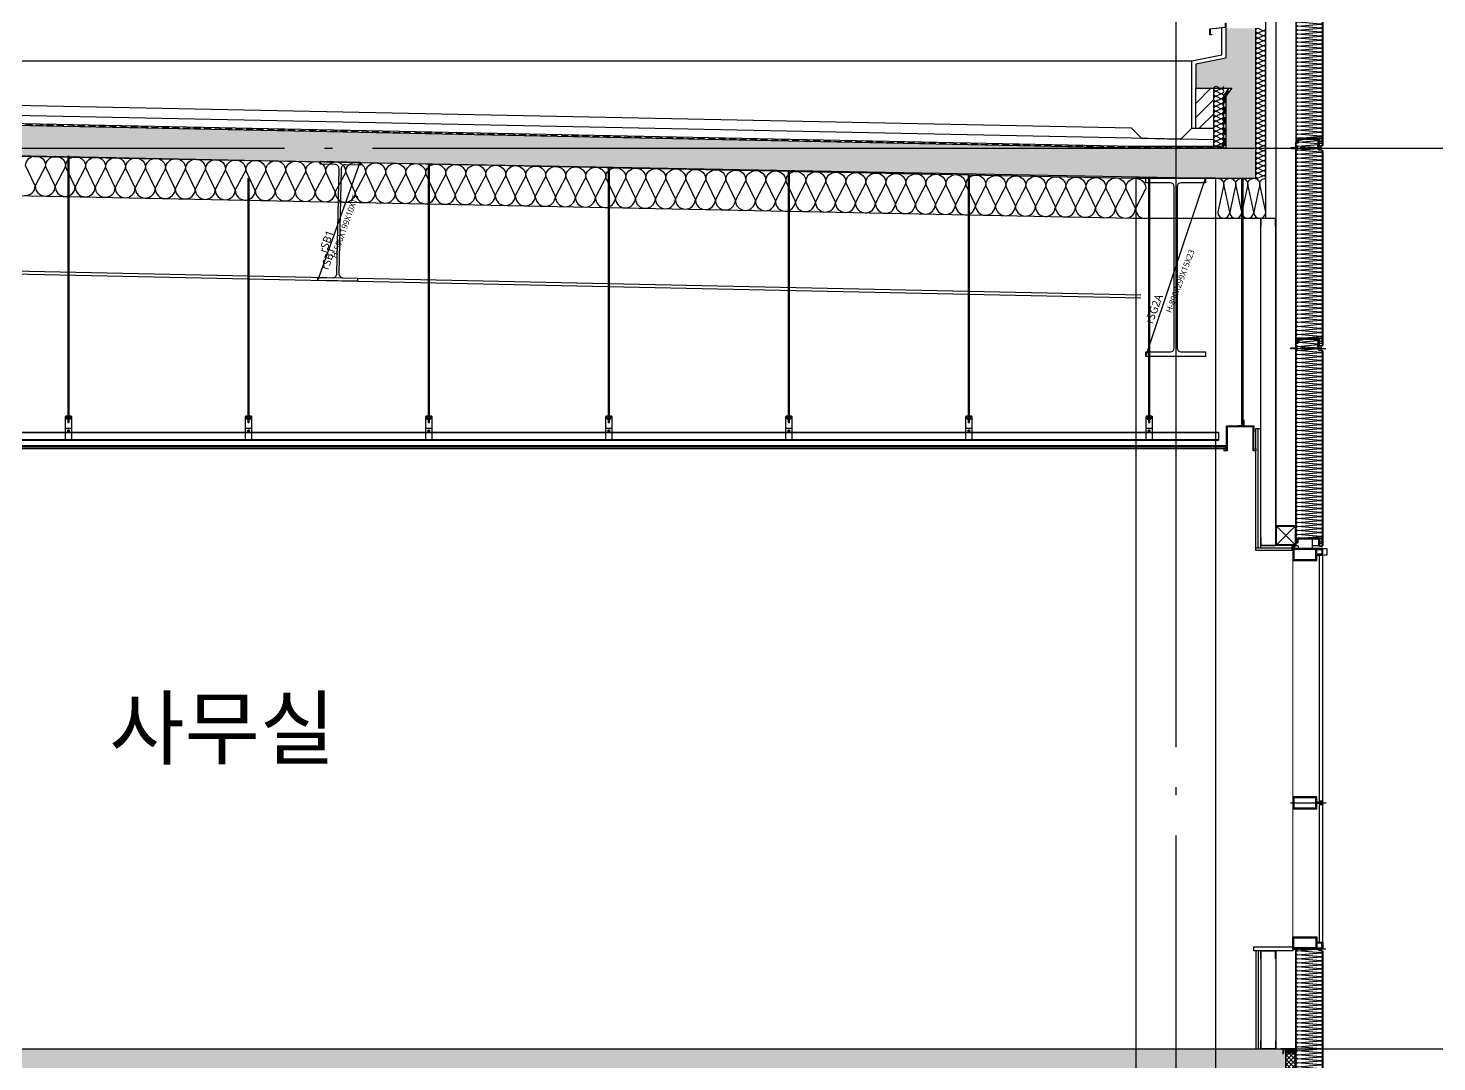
# Model space of a CAD drawing. Header units: millimetres. Extents: x 0 to 672800, y 0 to 118800.
# Drawn here: x 274715 to 281755, y 31879 to 37044 of the extents above; entities that cross this region are included whole.
import ezdxf
from ezdxf.enums import TextEntityAlignment as Align
from ezdxf.xclip import XClip

# ---------------------------------------------------------------- set-up
doc = ezdxf.new("R2010")
doc.units = ezdxf.units.MM
doc.header["$LTSCALE"] = 200
doc.header["$XCLIPFRAME"] = 0
for name, pattern in [('CEN-GAUN', [32.2, 30, -1, 0.2, -1]), ('CENTER', [50.8, 31.75, -6.35, 6.35, -6.35]), ('HID', [2.3, 1.5, -0.8]), ('HIDDEN', [0.375, 0.25, -0.125])]:
    doc.linetypes.add(name, pattern=pattern)
doc.layers.get('DEFPOINTS').update_dxf_attribs({"color": 137})
for name, color, linetype in [('0-S-col', 4, 'Continuous'), ('01FIN', 9, 'Continuous'), ('01HAT', 8, 'Continuous'), ('01단열재', 252, 'Continuous'), ('01하지철물', 253, 'Continuous'), ('09GIRDER', 2, 'Continuous'), ('161', 161, 'Continuous'), ('3', 3, 'Continuous'), ('35', 8, 'Continuous'), ('3stl ele', 251, 'Continuous'), ('6방수', 6, 'HIDDEN'), ('7', 7, 'Continuous'), ('7내부마감', 7, 'Continuous'), ('8ELE', 8, 'Continuous'), ('8HAT', 8, 'Continuous'), ('8HID', 8, 'HID'), ('A-CON', 2, 'Continuous'), ('A-PNL-EXT', 7, 'Continuous'), ('A-STL4', 4, 'Continuous'), ('AA-DWXM-CURT', 4, 'Continuous'), ('BOLT', 8, 'Continuous'), ('CEN', 1, 'CEN-GAUN'), ('CON', 2, 'Continuous'), ('deta', 8, 'Continuous'), ('ELE', 7, 'Continuous'), ('FLA', 2, 'Continuous'), ('HAT', 8, 'Continuous'), ('HAT-253', 253, 'Continuous'), ('HAT-254', 254, 'Continuous'), ('HAT-INS', 252, 'Continuous'), ('HAT-INS1', 252, 'Continuous'), ('Insul', 252, 'Continuous'), ('PANEL', 6, 'Continuous'), ('S-253', 252, 'Continuous'), ('STEEL-E', 6, 'Continuous'), ('STL', 4, 'Continuous'), ('SYP_INSUL', 252, 'Continuous'), ('TEC35', 35, 'Continuous'), ('WALL', 2, 'Continuous'), ('WIN1', 7, 'Continuous'), ('X-ER', 15, 'ER-X'), ('경량철골', 8, 'Continuous')]:
    doc.layers.add(name, color=color, linetype=linetype)
doc.layers.add('190', color=190, linetype='Continuous', plot=False)
doc.layers.add('TXT-1', color=137, linetype='Continuous', plot=False)
doc.layers.add('CENTER', color=1, linetype='CENTER', lineweight=5)
doc.layers.add('insulation', color=8, linetype='Continuous', lineweight=5)
doc.styles.get("Standard").update_dxf_attribs({"font": 'arial.ttf'})
doc.styles.add('스타일1', font='malgun.ttf')
doc.linetypes.add('ER-X', pattern='A,10,-0.8,["X",Standard,S=0.6,R=0,X=-0.15,Y=-0.3],-0.8', length=11.6)

# ---------------------------------------------------------------- blocks, each defined once
blk = doc.blocks.new('*U283')
at = {"layer": 'HAT-INS'}
for points in [[(597.2, 0, -0.414214), (582.2, 15), (597.2, 85, 1), (567.2, 85), (582.2, 15, -0.414214), (567.2, 0, 0.414214)], [(627.2, 0, -0.414214), (612.2, 15), (627.2, 85, 1), (597.2, 85), (612.2, 15, -0.414214), (597.2, 0, 0.414214)], [(657.2, 0, -0.414214), (642.2, 15), (657.2, 85, 1), (627.2, 85), (642.2, 15, -0.414214), (627.2, 0, 0.414214)], [(687.2, 0, -0.414214), (672.2, 15), (687.2, 85, 1), (657.2, 85), (672.2, 15, -0.414214), (657.2, 0, 0.414214)]]:
    blk.add_lwpolyline(points, format="xyb", dxfattribs=at)
blk = doc.blocks.new('SCW-1')
at = {"layer": 'BOLT', "color": 8, "linetype": 'HIDDEN', "ltscale": 0.5}
for p, q in [((150, 3), (150, 9)), ((154.1, 12), (151.1, 9)), ((151.1, 9), (151.1, 3)), ((151.1, 3), (154.1, 0)), ((153.1, 5.4), (153.1, 6.6)), ((153.1, 6.6), (154.5, 6.6)), ((154.5, 5.4), (153.1, 5.4)), ((154.5, 12), (154.1, 12)), ((154.1, 0), (154.5, 0)), ((154.5, 6.6), (154.5, 12)), ((154.5, 0), (154.5, 5.4))]:
    blk.add_line(p, q, dxfattribs=at)
for points in [[(0, 6), (9, 7), (11, 9), (12, 7), (10, 3)], [(10, 3), (5, 3), (0, 6), (5, 9), (11, 9)], [(150, 3), (10, 3)], [(11, 9), (150, 9)]]:
    blk.add_lwpolyline(points, dxfattribs=at)
for centre, start, end in [((150.6, 9.2), 199.47122, 340.52878), ((150.6, 2.8), 19.47122, 160.52878)]:
    blk.add_arc(centre, 0.6, start, end, dxfattribs=at)
blk = doc.blocks.new('PANEL-135')
at = {"layer": '161'}
for p, q in [((150, 0), (0, 0)), ((150, -1000), (0, -1000))]:
    blk.add_line(p, q, dxfattribs=at)
at = {"layer": 'BOLT', "color": 8, "linetype": 'HIDDEN', "ltscale": 0.5}
for p, q in [((37.8, 20.4), (41.2, 17)), ((37.8, 19.3), (40.8, 16.3)), ((37.8, 8.7), (40.8, 11.7)), ((37.8, 7.6), (41.2, 11)), ((37.8, 6.4), (41.2, 3)), ((37.8, 5.3), (40.8, 2.3)), ((41.2, 17), (41.2, 11)), ((41.2, 3), (41.2, -3)), ((37.8, -5.3), (40.8, -2.3)), ((37.8, -6.1), (37.8, -6.1)), ((38.6, -5.6), (41.2, -3))]:
    blk.add_line(p, q, dxfattribs=at)
at = {"layer": 'HAT-INS1'}
for points in [[(37.8, 21.4), (137, 30)], [(137, 30.5), (39.6, 38.9)]]:
    blk.add_lwpolyline(points, dxfattribs=at)
for points in [[(147.4, 26.4, -0.625476), (139.5, 10.2), (37.8, 19.1)], [(37.8, 1.4), (139.5, 10.2, -1), (139.5, -9.8), (37.8, -0.9)], [(25.8, -19.8), (139.5, -9.8, -1), (139.5, -29.8), (25.8, -19.8), (25.8, -19.8, 1), (25.8, -39.8, 1)], [(25.8, -39.8), (139.5, -29.8, -1), (139.5, -49.8), (25.8, -39.8), (25.8, -39.8, 1), (25.8, -59.8, 1)], [(25.8, -59.8), (139.5, -49.8, -1), (139.5, -69.8), (25.8, -59.8), (25.8, -59.8, 1), (25.8, -79.8, 1)], [(25.8, -79.8), (139.5, -69.8, -1), (139.5, -89.8), (25.8, -79.8), (25.8, -79.8, 1), (25.8, -99.8, 1)], [(16.1, -12.4, 0.338737), (25.8, -19.8)], [(25.8, -99.8), (139.5, -89.8, -1), (139.5, -109.8), (25.8, -99.8), (25.8, -99.8, 1), (25.8, -119.8, 1)], [(25.8, -119.8), (139.5, -109.8, -1), (139.5, -129.8), (25.8, -119.8), (25.8, -119.8, 1), (25.8, -139.8, 1)], [(25.8, -139.8), (139.5, -129.8, -1), (139.5, -149.8), (25.8, -139.8), (25.8, -139.8, 1), (25.8, -159.8, 1)], [(25.8, -159.8), (139.5, -149.8, -1), (139.5, -169.8), (25.8, -159.8), (25.8, -159.8, 1), (25.8, -179.8, 1)], [(25.8, -179.8), (139.5, -169.8, -1), (139.5, -189.8), (25.8, -179.8), (25.8, -179.8, 1), (25.8, -199.8, 1)], [(25.8, -199.8), (139.5, -189.8, -1), (139.5, -209.8), (25.8, -199.8), (25.8, -199.8, 1), (25.8, -219.8, 1)], [(25.8, -219.8), (139.5, -209.8, -1), (139.5, -229.8), (25.8, -219.8), (25.8, -219.8, 1), (25.8, -239.8, 1)], [(25.8, -239.8), (139.5, -229.8, -1), (139.5, -249.8), (25.8, -239.8), (25.8, -239.8, 1), (25.8, -259.8, 1)], [(25.8, -259.8), (139.5, -249.8, -1), (139.5, -269.8), (25.8, -259.8), (25.8, -259.8, 1), (25.8, -279.8, 1)], [(25.8, -279.8), (139.5, -269.8, -1), (139.5, -289.8), (25.8, -279.8), (25.8, -279.8, 1), (25.8, -299.8, 1)], [(25.8, -299.8), (139.5, -289.8, -1), (139.5, -309.8), (25.8, -299.8), (25.8, -299.8, 1), (25.8, -319.8, 1)], [(25.8, -319.8), (139.5, -309.8, -1), (139.5, -329.8), (25.8, -319.8), (25.8, -319.8, 1), (25.8, -339.8, 1)], [(25.8, -339.8), (139.5, -329.8, -1), (139.5, -349.8), (25.8, -339.8), (25.8, -339.8, 1), (25.8, -359.8, 1)], [(25.8, -359.8), (139.5, -349.8, -1), (139.5, -369.8), (25.8, -359.8), (25.8, -359.8, 1), (25.8, -379.8, 1)], [(25.8, -379.8), (139.5, -369.8, -1), (139.5, -389.8), (25.8, -379.8), (25.8, -379.8, 1), (25.8, -399.8, 1)], [(25.8, -399.8), (139.5, -389.8, -1), (139.5, -409.8), (25.8, -399.8), (25.8, -399.8, 1), (25.8, -419.8, 1)], [(25.8, -419.8), (139.5, -409.8, -1), (139.5, -429.8), (25.8, -419.8), (25.8, -419.8, 1), (25.8, -439.8, 1)], [(25.8, -439.8), (139.5, -429.8, -1), (139.5, -449.8), (25.8, -439.8), (25.8, -439.8, 1), (25.8, -459.8, 1)], [(25.8, -459.8), (139.5, -449.8, -1), (139.5, -469.8), (25.8, -459.8), (25.8, -459.8, 1), (25.8, -479.8, 1)], [(25.8, -479.8), (139.5, -469.8, -1), (139.5, -489.8), (25.8, -479.8), (25.8, -479.8, 1), (25.8, -499.8, 1)], [(25.8, -499.8), (139.5, -489.8, -1), (139.5, -509.8), (25.8, -499.8), (25.8, -499.8, 1), (25.8, -519.8, 1)], [(25.8, -519.8), (139.5, -509.8, -1), (139.5, -529.8), (25.8, -519.8), (25.8, -519.8, 1), (25.8, -539.8, 1)], [(25.8, -539.8), (139.5, -529.8, -1), (139.5, -549.8), (25.8, -539.8), (25.8, -539.8, 1), (25.8, -559.8, 1)], [(25.8, -559.8), (139.5, -549.8, -1), (139.5, -569.8), (25.8, -559.8), (25.8, -559.8, 1), (25.8, -579.8, 1)], [(25.8, -579.8), (139.5, -569.8, -1), (139.5, -589.8), (25.8, -579.8), (25.8, -579.8, 1), (25.8, -599.8, 1)], [(25.8, -599.8), (139.5, -589.8, -1), (139.5, -609.8), (25.8, -599.8), (25.8, -599.8, 1), (25.8, -619.8, 1)], [(25.8, -619.8), (139.5, -609.8, -1), (139.5, -629.8), (25.8, -619.8), (25.8, -619.8, 1), (25.8, -639.8, 1)], [(25.8, -639.8), (139.5, -629.8, -1), (139.5, -649.8), (25.8, -639.8), (25.8, -639.8, 1), (25.8, -659.8, 1)], [(25.8, -659.8), (139.5, -649.8, -1), (139.5, -669.8), (25.8, -659.8), (25.8, -659.8, 1), (25.8, -679.8, 1)], [(25.8, -679.8), (139.5, -669.8, -1), (139.5, -689.8), (25.8, -679.8), (25.8, -679.8, 1), (25.8, -699.8, 1)], [(25.8, -699.8), (139.5, -689.8, -1), (139.5, -709.8), (25.8, -699.8), (25.8, -699.8, 1), (25.8, -719.8, 1)], [(25.8, -719.8), (139.5, -709.8, -1), (139.5, -729.8), (25.8, -719.8), (25.8, -719.8, 1), (25.8, -739.8, 1)], [(25.8, -739.8), (139.5, -729.8, -1), (139.5, -749.8), (25.8, -739.8), (25.8, -739.8, 1), (25.8, -759.8, 1)], [(25.8, -759.8), (139.5, -749.8, -1), (139.5, -769.8), (25.8, -759.8), (25.8, -759.8, 1), (25.8, -779.8, 1)], [(25.8, -779.8), (139.5, -769.8, -1), (139.5, -789.8), (25.8, -779.8), (25.8, -779.8, 1), (25.8, -799.8, 1)], [(25.8, -799.8), (139.5, -789.8, -1), (139.5, -809.8), (25.8, -799.8), (25.8, -799.8, 1), (25.8, -819.8, 1)], [(25.8, -819.8), (139.5, -809.8, -1), (139.5, -829.8), (25.8, -819.8), (25.8, -819.8, 1), (25.8, -839.8, 1)], [(25.8, -839.8), (139.5, -829.8, -1), (139.5, -849.8), (25.8, -839.8), (25.8, -839.8, 1), (25.8, -859.8, 1)], [(25.8, -859.8), (139.5, -849.8, -1), (139.5, -869.8), (25.8, -859.8), (25.8, -859.8, 1), (25.8, -879.8, 1)], [(25.8, -879.8), (139.5, -869.8, -1), (139.5, -889.8), (25.8, -879.8), (25.8, -879.8, 1), (25.8, -899.8, 1)], [(25.8, -899.8), (139.5, -889.8, -1), (139.5, -909.8), (25.8, -899.8), (25.8, -899.8, 1), (25.8, -919.8, 1)], [(25.8, -919.8), (139.5, -909.8, -1), (139.5, -929.8), (25.8, -919.8), (25.8, -919.8, 1), (25.8, -939.8, 1)], [(129.1, -948.8), (25.8, -939.8), (25.8, -939.8, 0.541794), (16.7, -953.8, 0.541794)], [(25.8, -939.8), (139.5, -929.8, -1), (139.5, -949.8), (138.9, -949.7)]]:
    blk.add_lwpolyline(points, format="xyb", dxfattribs=at)
at = {"layer": 'Insul', "color": 251}
for p, q in [((18.3, -964.5), (18.3, -973.7)), ((32.3, -964.5), (18.3, -964.5)), ((32.3, -973.7), (18.3, -973.7)), ((18.3, -974.7), (18.3, -983)), ((32.3, -974.7), (18.3, -974.7)), ((32.3, -964.5), (32.3, -973.7)), ((32.3, -974.7), (32.3, -983)), ((29, -986.4), (21.7, -986.4))]:
    blk.add_line(p, q, dxfattribs=at)
for points in [[(135.1, 38.5), (136, 38.5, 0.414214), (136.3, 38.8), (136.3, 39), (136.3, 39.5, 0.414214), (133.3, 42.5), (128.3, 43.2), (120.8, 43.2, -0.414214), (120.3, 43.7), (120.3, 44, -0.414214), (120.8, 44.5), (133.9, 44.5), (135.5, 44.1, 0.487928), (135.9, 44.4), (135.9, 44.5, 0.414214), (133.9, 46.5), (82.3, 46.5), (40.6, 46.5, 0.414214), (38.6, 44.5), (38.6, 44.4, 0.487928), (39, 44.1), (40.6, 44.5), (53.7, 44.5, -0.414214), (54.2, 44), (54.2, 43.7, -0.414214), (53.7, 43.2), (46.1, 43.2), (41.1, 42.5, 0.414214), (38.1, 39.5), (38.1, 39), (38.1, 38.8, 0.414214), (38.4, 38.5), (39.3, 38.5, 0.414214), (39.6, 38.8), (39.6, 39, -0.414214), (41.1, 40.5), (46.1, 41.2), (54.7, 41.2, 0.414214), (56.2, 42.7), (56.2, 44, -0.414214), (56.7, 44.5), (82.3, 44.5), (117.8, 44.5, -0.414214), (118.3, 44), (118.3, 42.7, 0.414214), (119.8, 41.2), (128.3, 41.2), (133.3, 40.5, -0.414214), (134.8, 39), (134.8, 38.8, 0.414214)], [(135.1, 38.5), (136, 38.5, 0.414214), (136.3, 38.8), (136.3, 39), (136.3, 39.5, 0.414214), (133.3, 42.5), (128.3, 43.2), (120.8, 43.2, -0.414214), (120.3, 43.7), (120.3, 44, -0.414214), (120.8, 44.5), (133.9, 44.5), (135.5, 44.1, 0.487928), (135.9, 44.4), (135.9, 44.5, 0.414214), (133.9, 46.5), (82.3, 46.5), (40.6, 46.5, 0.414214), (38.6, 44.5), (38.6, 44.4, 0.487928), (39, 44.1), (40.6, 44.5), (53.7, 44.5, -0.414214), (54.2, 44), (54.2, 43.7, -0.414214), (53.7, 43.2), (46.1, 43.2), (41.1, 42.5, 0.414214), (38.1, 39.5), (38.1, 39), (38.1, 38.8, 0.414214), (38.4, 38.5), (39.3, 38.5, 0.414214), (39.6, 38.8), (39.6, 39, -0.414214), (41.1, 40.5), (46.1, 41.2), (54.7, 41.2, 0.414214), (56.2, 42.7), (56.2, 44, -0.414214), (56.7, 44.5), (82.3, 44.5), (117.8, 44.5, -0.414214), (118.3, 44), (118.3, 42.7, 0.414214), (119.8, 41.2), (128.3, 41.2), (133.3, 40.5, -0.414214), (134.8, 39), (134.8, 38.8, 0.414214)], [(148.7, -968.9, -0.414214), (146.2, -971.4), (142.9, -971.4, -0.414214), (140.4, -968.9), (140.4, -953.8, 0.414214), (139.4, -952.8), (136.9, -952.8), (136.9, -951.8), (39, -951.8), (39, -952.8), (35.1, -952.8, 0.414214), (34.1, -953.8), (34.1, -983, -0.414191), (29.1, -988), (21.7, -988, -0.414236), (16.7, -983), (16.7, -949.8), (37, -949.8), (37, -948.8), (138.9, -948.8), (138.9, -949.8), (148.7, -949.8)], [(148.7, -968.9, -0.414214), (146.2, -971.4), (142.9, -971.4, -0.414214), (140.4, -968.9), (140.4, -953.8, 0.414214), (139.4, -952.8), (136.9, -952.8), (136.9, -951.8), (39, -951.8), (39, -952.8), (35.1, -952.8, 0.414214), (34.1, -953.8), (34.1, -983, -0.414191), (29.1, -988), (21.7, -988, -0.414236), (16.7, -983), (16.7, -949.8), (37, -949.8), (37, -948.8), (138.9, -948.8), (138.9, -949.8), (148.7, -949.8)], [(142, -951.4), (147, -951.4), (147, -968.9, -0.414214), (146.2, -969.7), (142.9, -969.7, -0.414214), (142, -968.9)]]:
    blk.add_lwpolyline(points, format="xyb", close=True, dxfattribs=at)
blk.add_lwpolyline([(32.3, -952.5), (32.3, -963.5), (18.3, -963.5), (18.3, -952.5)], close=True, dxfattribs=at)
for centre, start, end in [((21.7, -983), 180, 270.00431), ((29, -983), 270.00431, 0)]:
    blk.add_arc(centre, 3.35, start, end, dxfattribs=at)
at = {"layer": 'PANEL', "ltscale": 3}
for points in [[(44, 43.3), (44, 44.1), (39, 44.1, 0.414214), (37, 42.1), (37, -3.7, -0.39552), (32.8, -8.2), (19.7, -9.1, 0.39896), (15, -14.1), (15, -444.5), (15, -983.8, 0.414242), (20, -988.8), (31.5, -988.8, 0.414191), (35, -985.3), (35, -953.3), (42, -953.3), (42, -952.5), (34.2, -952.5), (34.2, -985.3, -0.414191), (31.5, -988), (20, -988, -0.414242), (15.8, -983.8), (15.8, -444.5), (15.8, -14.1, -0.399273), (19.8, -9.9), (32.8, -9, 0.39552), (37.8, -3.7), (37.8, 42.1, -0.414214), (39, 43.3), (44, 43.3)], [(130.5, 44.1), (130.5, 44.1), (130.5, 43.6), (135.5, 43.6, -0.414214), (137, 42.1), (137, 28.4, 0.414214), (139, 26.4), (148, 26.4, -0.414214), (149.5, 24.9), (149.5, -391.9), (149.5, -969.9, -0.414214), (148, -971.4), (141, -971.4, -0.414214), (139.5, -969.9), (139.5, -952.8), (137, -952.8), (137, -953.3), (139, -953.3), (139, -969.9, 0.414214), (141, -971.9), (148, -971.9, 0.414214), (150, -969.9), (150, -391.9), (150, 24.9, 0.414214), (148, 26.9), (139, 26.9, -0.414214), (137.5, 28.4), (137.5, 42.1, 0.414214), (135.5, 44.1), (130.5, 44.1)]]:
    blk.add_lwpolyline(points, format="xyb", dxfattribs=at)
at = {"layer": 'SYP_INSUL'}
for points in [[(37.8, 41.4), (38.9, 41.5)], [(38.1, 39), (37.8, 39.1)], [(56.2, 43.2), (70.1, 44.5)]]:
    blk.add_lwpolyline(points, dxfattribs=at)
at = {"layer": 'WALL', "color": 3}
blk.add_line((44, 43.3), (44, 43.3), dxfattribs=at)
at = {"xscale": -1}
blk.add_blockref('SCW-1', (176.2, -6), dxfattribs=at)
blk = doc.blocks.new('SG-rSG2A')
at = {"layer": '09GIRDER', "flags": 128}
blk.add_lwpolyline([(-149.5, -890), (-149.5, -867), (-25.5, -867, 0.414214), (-7.5, -849), (-7.5, -41, 0.414214), (-25.5, -23), (-149.5, -23), (-149.5, 0), (149.5, 0), (149.5, -23), (25.5, -23, 0.414214), (7.5, -41), (7.5, -849, 0.414214), (25.5, -867), (149.5, -867), (149.5, -890)], format="xyb", close=True, dxfattribs=at)
at = {"layer": 'DEFPOINTS'}
blk.add_line((-149.5, -890), (149.5, 0), dxfattribs=at)
at = {"layer": 'DEFPOINTS', "style": '스타일1'}
for s, height, p in [('H-890X299X15X23', 30, (22.7, -513.3)), ('rSG2A', 40, (-108, -652.1, 0))]:
    blk.add_text(s, height=height, rotation=69.25392, dxfattribs=at).set_placement(p, align=Align.MIDDLE_CENTER)
blk = doc.blocks.new('WB-150-E')
at = {"layer": 'WIN1'}
blk.add_lwpolyline([(200, 60), (50, 60), (50, 0), (170, 0), (170, 27.5), (200, 27.5), (200, 60)], dxfattribs=at)
at = {"layer": 'WIN1', "color": 251}
blk.add_lwpolyline([(55, 55), (55, 5), (165, 5), (165, 55)], close=True, dxfattribs=at)
blk.add_lwpolyline([(195, 32.5), (170, 32.5), (170, 55), (195, 55), (195, 32.5)], dxfattribs=at)
blk = doc.blocks.new('WB-150-C')
at = {"layer": 'WIN1', "color": 251}
blk.add_line((38.9, 30), (217.2, 30), dxfattribs=at)
at = {"layer": 'WIN1'}
blk.add_lwpolyline([(195, 32.5), (170, 32.5), (170, 60), (50, 60), (50, 0), (170, 0), (170, 27.5), (195, 27.5)], close=True, dxfattribs=at)
at = {"layer": 'WIN1', "color": 251}
blk.add_lwpolyline([(55, 55), (55, 5), (165, 5), (165, 55)], close=True, dxfattribs=at)
blk.add_arc((224, 30), 26, 157.38014, 202.61986, dxfattribs=at)
blk = doc.blocks.new('WWW-150-2')
at = {"layer": 'AA-DWXM-CURT'}
for points in [[(132, 740), (150, 740), (150, 1967.5), (132, 1967.5)], [(132, 32.5), (150, 32.5), (150, 720), (132, 720)]]:
    blk.add_lwpolyline(points, close=True, dxfattribs=at)
at = {"layer": 'insulation'}
blk.add_line((0, 1940), (0, 60), dxfattribs=at)
for name, p in [('WB-150-E', (-50, 1940)), ('WB-150-C', (-50, 700))]:
    blk.add_blockref(name, p, dxfattribs=at)
at = {"layer": 'insulation', "xscale": -1, "rotation": 180}
blk.add_blockref('WB-150-E', (-50, 60), dxfattribs=at)
blk = doc.blocks.new('ci')
at = {"layer": '190'}
for p, q in [((11.9, 10), (-0.1, 10)), ((11.9, 0), (-0.1, 0))]:
    blk.add_line(p, q, dxfattribs=at)
at = {"layer": '35'}
blk.add_lwpolyline([(9, 0), (15, 0, 0.414214), (18, 3), (18, 7, 0.414214), (15, 10), (9, 10, 0.414214), (6, 7), (6, 3, 0.414214)], format="xyb", close=True, dxfattribs=at)
for centre, start, end in [((-5.3, 5), 316.3972, 43.6028), ((-3.3, 5), 316.3972, 43.6028), ((-1.3, 5), 316.3972, 43.6028), ((0.7, 5), 33.6837, 43.6028), ((0.7, 5), 316.3972, 326.3163)]:
    blk.add_arc(centre, 7.25, start, end, dxfattribs=at)
blk = doc.blocks.new('W-UP-RI')
at = {"layer": 'A-PNL-EXT'}
blk.add_line((-52.8, 15), (-20, 15), dxfattribs=at)
blk.add_lwpolyline([(-52.8, 48.2), (-52.8, 3.6), (20, -0.5), (20, -32.5), (5, -32.5)], dxfattribs=at)
at = {"layer": 'TEC35', "linetype": 'Continuous', "xscale": -1.5, "yscale": 1.5, "zscale": 1.5, "rotation": 180}
blk.add_blockref('ci', (-149.9, 15), dxfattribs=at)
blk = doc.blocks.new('층간방화구획재1')
at = {"layer": '8HAT'}
h = blk.add_hatch(dxfattribs=at)
h.set_pattern_fill('DOTS', color=256, style=0)
h.set_pattern_definition([(0, (-2398.8753, -4911.6409), (0.79375, 1.5875), [0, -1.5875])])
h.paths.add_polyline_path([(-49.5, 150), (-0.5, 150), (-0.5, 130), (-49.5, 130)])
at = {"layer": 'HAT'}
h = blk.add_hatch(dxfattribs=at)
h.set_pattern_fill('ANSI37', color=256, scale=5)
h.set_pattern_definition([(45, (-13, 30.5), (-11.2253, 11.2253), []), (135, (-13, 30.5), (-11.2253, -11.2253), [])])
h.paths.add_polyline_path([(-0.5, 50.5), (-49.5, 50.5), (-49.5, 130), (-0.5, 130)])
blk.add_lwpolyline([(-49.5, 150), (-0.5, 150), (-0.5, 130), (-49.5, 130)], close=True)
at = {"layer": '8HAT'}
blk.add_lwpolyline([(-0.5, 150.5), (-49.5, 150.5), (-49.5, 50.5), (-0.5, 50.5)], close=True, dxfattribs=at)
at = {"layer": '8HID'}
for p, q in [((9.5, 151.7), (9.5, 151.5)), ((12.2, 151.7), (9.5, 151.7)), ((9.5, 151.5), (11, 150)), ((12.2, 151.5), (9.5, 151.5)), ((11, 150), (14, 150)), ((11, 149.4), (11, 129.5)), ((14, 149.4), (11, 149.4)), ((11.2, 129.5), (11.2, 149.4)), ((12.2, 151), (12.2, 151.7)), ((12.8, 151), (12.2, 151)), ((12.8, 151.7), (12.8, 151)), ((15.5, 151.7), (12.8, 151.7)), ((15.5, 151.5), (12.8, 151.5)), ((13.8, 149.4), (13.8, 129.5)), ((14, 150), (15.5, 151.5)), ((14, 149.4), (14, 129.5)), ((15.5, 151.5), (15.5, 151.7)), ((11, 129.5), (11.2, 129.5)), ((12.5, 129.5), (11.2, 131.5)), ((11.6, 126.6), (11.2, 129.5)), ((12.5, 125.6), (11.6, 126.6)), ((14, 129.5), (12.5, 129.5)), ((12.5, 125.6), (12.5, 129.5)), ((12.5, 126.6), (13.1, 129.3)), ((12.5, 126.6), (13.2, 126.4)), ((12.5, 125.6), (13.4, 126.6)), ((13.1, 129.3), (13.4, 126.6)), ((13.4, 126.6), (13.8, 129.5))]:
    blk.add_line(p, q, dxfattribs=at)
for centre, start, end in [((10.9, 149.7), 289.47122, 70.52878), ((14.1, 149.7), 109.47122, 250.52878)]:
    blk.add_arc(centre, 0.3, start, end, dxfattribs=at)
at = {"layer": 'A-STL4', "color": 9}
blk.add_lwpolyline([(-49.5, 150.5), (-50, 150.5), (-50, 50), (0, 50), (0, 150), (25, 150), (25, 150.5), (25, 150.5), (25, 150.5), (25, 150.5), (25, 150.5), (-0.5, 150.5), (-0.5, 50.5), (-49.5, 50.5)], close=True, dxfattribs=at)
at = {"layer": 'CENTER'}
blk.add_line((12.5, 153.6), (12.5, 123.7), dxfattribs=at)
blk = doc.blocks.new('WA-DN')
at = {"layer": '7내부마감'}
blk.add_line((-185, -10), (-185, -500), dxfattribs=at)
blk.add_lwpolyline([(-195, 10), (0, 10), (0, -10), (-195, -10)], close=True, dxfattribs=at)
at = {"layer": 'deta'}
for p, q in [((-172.5, -10), (-172.5, -500)), ((-160, -10), (-160, -500)), ((-85, -50), (-85, -500))]:
    blk.add_line(p, q, dxfattribs=at)
at = {"layer": '경량철골'}
for points in [[(-85, -50), (-85.8, -50), (-85.8, -11.1, 0.414214), (-86.1, -10.8), (-158.9, -10.8, 0.414214), (-159.2, -11.1), (-159.2, -50), (-160, -50), (-160, -10.8, -0.414214), (-159.2, -10), (-85.8, -10, -0.414214), (-85, -10.8)], [(-85, -460), (-85.8, -460), (-85.8, -498.9, -0.414214), (-86.1, -499.2), (-158.9, -499.2, -0.414214), (-159.2, -498.9), (-159.2, -460), (-160, -460), (-160, -499.2, 0.414214), (-159.2, -500), (-85.8, -500, 0.414214), (-85, -499.2)]]:
    blk.add_lwpolyline(points, format="xyb", close=True, dxfattribs=at)
blk = doc.blocks.new('*U454')
at = {"layer": 'HAT-INS'}
for points in [[(20.5, 0, 0.414214), (20.75, 0.25), (20.5, 0.75, -1), (21, 0.75), (20.75, 0.25, 0.414214), (21, 0)], [(21, 0, 0.414214), (21.25, 0.25), (21, 0.75, -1), (21.5, 0.75), (21.25, 0.25, 0.414214), (21.5, 0)], [(21.5, 0, 0.414214), (21.75, 0.25), (21.5, 0.75, -1), (22, 0.75), (21.75, 0.25, 0.414214), (22, 0)], [(22, 0, 0.414214), (22.25, 0.25), (22, 0.75, -1), (22.5, 0.75), (22.25, 0.25, 0.414214), (22.5, 0)], [(22.5, 0, 0.414214), (22.75, 0.25), (22.5, 0.75, -1), (23, 0.75), (22.75, 0.25, 0.414214), (23, 0)], [(23, 0, 0.414214), (23.25, 0.25), (23, 0.75, -1), (23.5, 0.75), (23.25, 0.25, 0.414214), (23.5, 0)], [(23.5, 0, 0.414214), (23.75, 0.25), (23.5, 0.75, -1), (24, 0.75), (23.75, 0.25, 0.414214), (24, 0)], [(24, 0, 0.414214), (24.25, 0.25), (24, 0.75, -1), (24.5, 0.75), (24.25, 0.25, 0.414214), (24.5, 0)], [(24.5, 0, 0.414214), (24.75, 0.25), (24.5, 0.75, -1), (25, 0.75), (24.75, 0.25, 0.414214), (25, 0)], [(25, 0, 0.414214), (25.25, 0.25), (25, 0.75, -1), (25.5, 0.75), (25.25, 0.25, 0.414214), (25.5, 0)], [(25.5, 0, 0.414214), (25.75, 0.25), (25.5, 0.75, -1), (26, 0.75), (25.75, 0.25, 0.414214), (26, 0)], [(26, 0, 0.414214), (26.25, 0.25), (26, 0.75, -1), (26.5, 0.75), (26.25, 0.25, 0.414214), (26.5, 0)], [(26.5, 0, 0.414214), (26.75, 0.25), (26.5, 0.75, -1), (27, 0.75), (26.75, 0.25, 0.414214), (27, 0)], [(27, 0, 0.414214), (27.25, 0.25), (27, 0.75, -1), (27.5, 0.75), (27.25, 0.25, 0.414214), (27.5, 0)], [(27.5, 0, 0.414214), (27.75, 0.25), (27.5, 0.75, -1), (28, 0.75), (27.75, 0.25, 0.414214), (28, 0)], [(28, 0, 0.414214), (28.25, 0.25), (28, 0.75, -1), (28.5, 0.75), (28.25, 0.25, 0.414214), (28.5, 0)], [(28.5, 0, 0.414214), (28.75, 0.25), (28.5, 0.75, -1), (29, 0.75), (28.75, 0.25, 0.414214), (29, 0)], [(29, 0, 0.414214), (29.25, 0.25), (29, 0.75, -1), (29.5, 0.75), (29.25, 0.25, 0.414214), (29.5, 0)], [(29.5, 0, 0.414214), (29.75, 0.25), (29.5, 0.75, -1), (30, 0.75), (29.75, 0.25, 0.414214), (30, 0)], [(30, 0, 0.414214), (30.25, 0.25), (30, 0.75, -1), (30.5, 0.75), (30.25, 0.25, 0.414214), (30.5, 0)], [(30.5, 0, 0.414214), (30.75, 0.25), (30.5, 0.75, -1), (31, 0.75), (30.75, 0.25, 0.414214), (31, 0)], [(31, 0, 0.414214), (31.25, 0.25), (31, 0.75, -1), (31.5, 0.75), (31.25, 0.25, 0.414214), (31.5, 0)], [(31.5, 0, 0.414214), (31.75, 0.25), (31.5, 0.75, -1), (32, 0.75), (31.75, 0.25, 0.414214), (32, 0)], [(32, 0, 0.414214), (32.25, 0.25), (32, 0.75, -1), (32.5, 0.75), (32.25, 0.25, 0.414214), (32.5, 0)], [(32.5, 0, 0.414214), (32.75, 0.25), (32.5, 0.75, -1), (33, 0.75), (32.75, 0.25, 0.414214), (33, 0)], [(33, 0, 0.414214), (33.25, 0.25), (33, 0.75, -1), (33.5, 0.75), (33.25, 0.25, 0.414214), (33.5, 0)], [(33.5, 0, 0.414214), (33.75, 0.25), (33.5, 0.75, -1), (34, 0.75), (33.75, 0.25, 0.414214), (34, 0)], [(34, 0, 0.414214), (34.25, 0.25), (34, 0.75, -1), (34.5, 0.75), (34.25, 0.25, 0.414214), (34.5, 0)], [(34.5, 0, 0.414214), (34.75, 0.25), (34.5, 0.75, -1), (35, 0.75), (34.75, 0.25, 0.414214), (35, 0)], [(35, 0, 0.414214), (35.25, 0.25), (35, 0.75, -1), (35.5, 0.75), (35.25, 0.25, 0.414214), (35.5, 0)], [(35.5, 0, 0.414214), (35.75, 0.25), (35.5, 0.75, -1), (36, 0.75), (35.75, 0.25, 0.414214), (36, 0)], [(36, 0, 0.414214), (36.25, 0.25), (36, 0.75, -1), (36.5, 0.75), (36.25, 0.25, 0.414214), (36.5, 0)], [(36.5, 0, 0.414214), (36.75, 0.25), (36.5, 0.75, -1), (37, 0.75), (36.75, 0.25, 0.414214), (37, 0)], [(37, 0, 0.414214), (37.25, 0.25), (37, 0.75, -1), (37.5, 0.75), (37.25, 0.25, 0.414214), (37.5, 0)], [(37.5, 0, 0.414214), (37.75, 0.25), (37.5, 0.75, -1), (38, 0.75), (37.75, 0.25, 0.414214), (38, 0)], [(38, 0, 0.414214), (38.25, 0.25), (38, 0.75, -1), (38.5, 0.75), (38.25, 0.25, 0.414214), (38.5, 0)], [(38.5, 0, 0.414214), (38.75, 0.25), (38.5, 0.75, -1), (39, 0.75), (38.75, 0.25, 0.414214), (39, 0)], [(39, 0, 0.414214), (39.25, 0.25), (39, 0.75, -1), (39.5, 0.75), (39.25, 0.25, 0.414214), (39.5, 0)], [(39.5, 0, 0.414214), (39.75, 0.25), (39.5, 0.75, -1), (40, 0.75), (39.75, 0.25, 0.414214), (40, 0)], [(40, 0, 0.414214), (40.25, 0.25), (40, 0.75, -1), (40.5, 0.75), (40.25, 0.25, 0.414214), (40.5, 0)], [(40.5, 0, 0.414214), (40.75, 0.25), (40.5, 0.75, -1), (41, 0.75), (40.75, 0.25, 0.414214), (41, 0)], [(41, 0, 0.414214), (41.25, 0.25), (41, 0.75, -1), (41.5, 0.75), (41.25, 0.25, 0.414214), (41.5, 0)], [(41.5, 0, 0.414214), (41.75, 0.25), (41.5, 0.75, -1), (42, 0.75), (41.75, 0.25, 0.414214), (42, 0)], [(42, 0, 0.414214), (42.25, 0.25), (42, 0.75, -1), (42.5, 0.75), (42.25, 0.25, 0.414214), (42.5, 0)], [(42.5, 0, 0.414214), (42.75, 0.25), (42.5, 0.75, -1), (43, 0.75), (42.75, 0.25, 0.414214), (43, 0)], [(43, 0, 0.414214), (43.25, 0.25), (43, 0.75, -1), (43.5, 0.75), (43.25, 0.25, 0.414214), (43.5, 0)], [(43.5, 0, 0.414214), (43.75, 0.25), (43.5, 0.75, -1), (44, 0.75), (43.75, 0.25, 0.414214), (44, 0)], [(44, 0, 0.414214), (44.25, 0.25), (44, 0.75, -1), (44.5, 0.75), (44.25, 0.25, 0.414214), (44.5, 0)], [(44.5, 0, 0.414214), (44.75, 0.25), (44.5, 0.75, -1), (45, 0.75), (44.75, 0.25, 0.414214), (45, 0)], [(45, 0, 0.414214), (45.25, 0.25), (45, 0.75, -1), (45.5, 0.75), (45.25, 0.25, 0.414214), (45.5, 0)], [(45.5, 0, 0.414214), (45.75, 0.25), (45.5, 0.75, -1), (46, 0.75), (45.75, 0.25, 0.414214), (46, 0)], [(46, 0, 0.414214), (46.25, 0.25), (46, 0.75, -1), (46.5, 0.75), (46.25, 0.25, 0.414214), (46.5, 0)], [(46.5, 0, 0.414214), (46.75, 0.25), (46.5, 0.75, -1), (47, 0.75), (46.75, 0.25, 0.414214), (47, 0)], [(47, 0, 0.414214), (47.25, 0.25), (47, 0.75, -1), (47.5, 0.75), (47.25, 0.25, 0.414214), (47.5, 0)], [(47.5, 0, 0.414214), (47.75, 0.25), (47.5, 0.75, -1), (48, 0.75), (47.75, 0.25, 0.414214), (48, 0)], [(48, 0, 0.414214), (48.25, 0.25), (48, 0.75, -1), (48.5, 0.75), (48.25, 0.25, 0.414214), (48.5, 0)]]:
    blk.add_lwpolyline(points, format="xyb", dxfattribs=at)
blk = doc.blocks.new('*U457')
at = {"layer": 'HAT-INS'}
for points in [[(0, 0, 0.414214), (0.25, 0.25), (0, 0.75, -1), (0.5, 0.75), (0.25, 0.25, 0.414214), (0.5, 0)], [(0.5, 0, 0.414214), (0.75, 0.25), (0.5, 0.75, -1), (1, 0.75), (0.75, 0.25, 0.414214), (1, 0)], [(1, 0, 0.414214), (1.25, 0.25), (1, 0.75, -1), (1.5, 0.75), (1.25, 0.25, 0.414214), (1.5, 0)], [(1.5, 0, 0.414214), (1.75, 0.25), (1.5, 0.75, -1), (2, 0.75), (1.75, 0.25, 0.414214), (2, 0)], [(2, 0, 0.414214), (2.25, 0.25), (2, 0.75, -1), (2.5, 0.75), (2.25, 0.25, 0.414214), (2.5, 0)], [(2.5, 0, 0.414214), (2.75, 0.25), (2.5, 0.75, -1), (3, 0.75), (2.75, 0.25, 0.414214), (3, 0)], [(3, 0, 0.414214), (3.25, 0.25), (3, 0.75, -1), (3.5, 0.75), (3.25, 0.25, 0.414214), (3.5, 0)], [(3.5, 0, 0.414214), (3.75, 0.25), (3.5, 0.75, -1), (4, 0.75), (3.75, 0.25, 0.414214), (4, 0)], [(4, 0, 0.414214), (4.25, 0.25), (4, 0.75, -1), (4.5, 0.75), (4.25, 0.25, 0.414214), (4.5, 0)], [(4.5, 0, 0.414214), (4.75, 0.25), (4.5, 0.75, -1), (5, 0.75), (4.75, 0.25, 0.414214), (5, 0)], [(5, 0, 0.414214), (5.25, 0.25), (5, 0.75, -1), (5.5, 0.75), (5.25, 0.25, 0.414214), (5.5, 0)], [(5.5, 0, 0.414214), (5.75, 0.25), (5.5, 0.75, -1), (6, 0.75), (5.75, 0.25, 0.414214), (6, 0)]]:
    blk.add_lwpolyline(points, format="xyb", dxfattribs=at)
blk = doc.blocks.new('*U290')
at = {"layer": 'HAT-INS'}
for points in [[(0, 0, 0.414214), (0.25, 0.25), (0, 0.75, -1), (0.5, 0.75), (0.25, 0.25, 0.414214), (0.5, 0)], [(0.5, 0, 0.414214), (0.75, 0.25), (0.5, 0.75, -1), (1, 0.75), (0.75, 0.25, 0.414214), (1, 0)], [(1, 0, 0.414214), (1.25, 0.25), (1, 0.75, -1), (1.5, 0.75), (1.25, 0.25, 0.414214), (1.5, 0)], [(1.5, 0, 0.414214), (1.75, 0.25), (1.5, 0.75, -1), (2, 0.75), (1.75, 0.25, 0.414214), (2, 0)], [(2, 0, 0.414214), (2.25, 0.25), (2, 0.75, -1), (2.5, 0.75), (2.25, 0.25, 0.414214), (2.5, 0)], [(2.5, 0, 0.414214), (2.75, 0.25), (2.5, 0.75, -1), (3, 0.75), (2.75, 0.25, 0.414214), (3, 0)], [(3, 0, 0.414214), (3.25, 0.25), (3, 0.75, -1), (3.5, 0.75), (3.25, 0.25, 0.414214), (3.5, 0)], [(3.5, 0, 0.414214), (3.75, 0.25), (3.5, 0.75, -1), (4, 0.75), (3.75, 0.25, 0.414214), (4, 0)], [(4, 0, 0.414214), (4.25, 0.25), (4, 0.75, -1), (4.5, 0.75), (4.25, 0.25, 0.414214), (4.5, 0)], [(4.5, 0, 0.414214), (4.75, 0.25), (4.5, 0.75, -1), (5, 0.75), (4.75, 0.25, 0.414214), (5, 0)], [(5, 0, 0.414214), (5.25, 0.25), (5, 0.75, -1), (5.5, 0.75), (5.25, 0.25, 0.414214), (5.5, 0)], [(5.5, 0, 0.414214), (5.75, 0.25), (5.5, 0.75, -1), (6, 0.75), (5.75, 0.25, 0.414214), (6, 0)], [(6, 0, 0.414214), (6.25, 0.25), (6, 0.75, -1), (6.5, 0.75), (6.25, 0.25, 0.414214), (6.5, 0)], [(6.5, 0, 0.414214), (6.75, 0.25), (6.5, 0.75, -1), (7, 0.75), (6.75, 0.25, 0.414214), (7, 0)], [(7, 0, 0.414214), (7.25, 0.25), (7, 0.75, -1), (7.5, 0.75), (7.25, 0.25, 0.414214), (7.5, 0)], [(7.5, 0, 0.414214), (7.75, 0.25), (7.5, 0.75, -1), (8, 0.75), (7.75, 0.25, 0.414214), (8, 0)], [(8, 0, 0.414214), (8.25, 0.25), (8, 0.75, -1), (8.5, 0.75), (8.25, 0.25, 0.414214), (8.5, 0)], [(8.5, 0, 0.414214), (8.75, 0.25), (8.5, 0.75, -1), (9, 0.75), (8.75, 0.25, 0.414214), (9, 0)], [(9, 0, 0.414214), (9.25, 0.25), (9, 0.75, -1), (9.5, 0.75), (9.25, 0.25, 0.414214), (9.5, 0)], [(9.5, 0, 0.414214), (9.75, 0.25), (9.5, 0.75, -1), (10, 0.75), (9.75, 0.25, 0.414214), (10, 0)], [(10, 0, 0.414214), (10.25, 0.25), (10, 0.75, -1), (10.5, 0.75), (10.25, 0.25, 0.414214), (10.5, 0)], [(10.5, 0, 0.414214), (10.75, 0.25), (10.5, 0.75, -1), (11, 0.75), (10.75, 0.25, 0.414214), (11, 0)], [(11, 0, 0.414214), (11.25, 0.25), (11, 0.75, -1), (11.5, 0.75), (11.25, 0.25, 0.414214), (11.5, 0)], [(11.5, 0, 0.414214), (11.75, 0.25), (11.5, 0.75, -1), (12, 0.75), (11.75, 0.25, 0.414214), (12, 0)], [(12, 0, 0.414214), (12.25, 0.25), (12, 0.75, -1), (12.5, 0.75), (12.25, 0.25, 0.414214), (12.5, 0)], [(12.5, 0, 0.414214), (12.75, 0.25), (12.5, 0.75, -1), (13, 0.75), (12.75, 0.25, 0.414214), (13, 0)], [(13, 0, 0.414214), (13.25, 0.25), (13, 0.75, -1), (13.5, 0.75), (13.25, 0.25, 0.414214), (13.5, 0)], [(13.5, 0, 0.414214), (13.75, 0.25), (13.5, 0.75, -1), (14, 0.75), (13.75, 0.25, 0.414214), (14, 0)], [(14, 0, 0.414214), (14.25, 0.25), (14, 0.75, -1), (14.5, 0.75), (14.25, 0.25, 0.414214), (14.5, 0)], [(14.5, 0, 0.414214), (14.75, 0.25), (14.5, 0.75, -1), (15, 0.75), (14.75, 0.25, 0.414214), (15, 0)]]:
    blk.add_lwpolyline(points, format="xyb", dxfattribs=at)
blk = doc.blocks.new('하지철물')
at = {"layer": '01하지철물', "color": 1}
for p, q in [((46.8, 46.8), (-46.8, -46.8)), ((46.8, -46.8), (-46.8, 46.8))]:
    blk.add_line(p, q, dxfattribs=at)
at = {"layer": '01하지철물'}
for points in [[(-50, -50), (-50, 50), (50, 50), (50, -50)], [(-46.8, -46.8), (-46.8, 46.8), (46.8, 46.8), (46.8, -46.8)]]:
    blk.add_lwpolyline(points, close=True, dxfattribs=at)

msp = doc.modelspace()

# ---------------------------------------------------------------- hatches: boundary and pattern name
at = {"layer": '01HAT', "ltscale": 2}
h = msp.add_hatch(dxfattribs=at)
h.set_pattern_fill('ANSI31', color=256, scale=400, style=0)
h.set_pattern_definition([(45, (-435053.49, 207069.01), (-35.355339, 35.355339), [])])
h.paths.add_polyline_path([(280550, 36743.6), (280640, 36743.6), (280640, 36543.3), (280550, 36543.3)])
at = {"layer": 'HAT-254'}
h = msp.add_hatch(color=256, dxfattribs=at)
h.dxf.hatch_style = 1
h.paths.add_polyline_path([(270450, 36643.6), (267965, 36590.3), (267965, 36703.3), (267935, 36743.6), (268115, 36743.6), (268115, 36863.8), (267965, 36893.6), (267965, 37043.6), (267815, 37043.6), (267815, 36437.4), (270450, 36493.6), (280237.4, 36293.6), (280850, 36293.6), (280850, 37043.6), (280700, 37043.6), (280700, 36893.6), (280550, 36863.6), (280550, 36743.6), (280730, 36743.6), (280700, 36703.6), (280700, 36443.6), (280238.9, 36443.6)])
h = msp.add_hatch(color=256, dxfattribs=at)
h.dxf.hatch_style = 1
h.paths.add_polyline_path([(266075, 31943.6), (266075, 31793.6), (281000, 31793.6), (281000, 31943.6)])

# ---------------------------------------------------------------- linework, layer by layer
at = {"color": 8}
for p, q in [((267968, 35025.6), (280664.5, 35025.6)), ((267968, 35022.6), (280664.5, 35022.6)), ((274931.7, 35043.6), (274901.7, 35043.6)), ((274923.6, 35031.6), (274909.9, 35031.6)), ((274916.7, 35037.8), (274916.7, 35025.4)), ((275831.7, 35043.6), (275801.7, 35043.6)), ((275823.6, 35031.6), (275809.9, 35031.6)), ((275816.7, 35037.8), (275816.7, 35025.4)), ((276731.7, 35043.6), (276701.7, 35043.6)), ((276723.6, 35031.6), (276709.9, 35031.6)), ((276716.7, 35037.8), (276716.7, 35025.4)), ((277631.7, 35043.6), (277601.7, 35043.6)), ((277623.6, 35031.6), (277609.9, 35031.6)), ((277616.7, 35037.8), (277616.7, 35025.4)), ((278531.7, 35043.6), (278501.7, 35043.6)), ((278523.6, 35031.6), (278509.9, 35031.6)), ((278516.7, 35037.8), (278516.7, 35025.4)), ((279431.7, 35043.6), (279401.7, 35043.6)), ((279423.6, 35031.6), (279409.9, 35031.6)), ((279416.7, 35037.8), (279416.7, 35025.4)), ((280331.7, 35043.6), (280301.7, 35043.6)), ((280323.6, 35031.6), (280309.9, 35031.6)), ((280316.7, 35037.8), (280316.7, 35025.4)), ((280664.5, 35025.6), (280664.5, 34985.6)), ((267968, 34988.6), (280664.5, 34988.6)), ((267968, 34985.6), (280664.5, 34985.6))]:
    msp.add_line(p, q, dxfattribs=at)
at = {"color": 1}
for p, q in [((267978, 34958.6), (280700, 34958.6)), ((267978, 34951.6), (280700, 34951.6)), ((267978, 34943.6), (280700, 34943.6)), ((280700, 34943.6), (280700, 34958.6))]:
    msp.add_line(p, q, dxfattribs=at)
at = {"color": 8}
for points in [[(274913.4, 36406.1), (274913.4, 35073.5), (274920.1, 35073.5), (274920.1, 36405.9)], [(276713.4, 36368.1), (276713.4, 35073.5), (276720.1, 35073.5), (276720.1, 36367.9)], [(277613.4, 36349.1), (277613.4, 35073.5), (277620.1, 35073.5), (277620.1, 36348.9)], [(278513.4, 36330), (278513.4, 35073.5), (278520.1, 35073.5), (278520.1, 36329.9)], [(275813.4, 36293.6), (275813.4, 35073.5), (275820.1, 35073.5), (275820.1, 36293.6)], [(279413.4, 36311), (279413.4, 35073.5), (279420.1, 35073.5), (279420.1, 36310.9)], [(280313.4, 36293.6), (280313.4, 35073.5), (280320.1, 35073.5), (280320.1, 36293.6)], [(274931.7, 35102.7), (274930.4, 35104.7), (274903, 35104.7), (274901.7, 35102.7), (274901.7, 35097.7), (274903, 35095.7), (274930.4, 35095.7), (274931.7, 35097.7), (274901.7, 35097.7)], [(274908, 35095.7), (274908, 35090.6), (274925.6, 35090.6), (274925.6, 35095.7)], [(275831.7, 35102.7), (275830.4, 35104.7), (275803, 35104.7), (275801.7, 35102.7), (275801.7, 35097.7), (275803, 35095.7), (275830.4, 35095.7), (275831.7, 35097.7), (275801.7, 35097.7)], [(275808, 35095.7), (275808, 35090.6), (275825.6, 35090.6), (275825.6, 35095.7)], [(276731.7, 35102.7), (276730.4, 35104.7), (276703, 35104.7), (276701.7, 35102.7), (276701.7, 35097.7), (276703, 35095.7), (276730.4, 35095.7), (276731.7, 35097.7), (276701.7, 35097.7)], [(276708, 35095.7), (276708, 35090.6), (276725.6, 35090.6), (276725.6, 35095.7)], [(277631.7, 35102.7), (277630.4, 35104.7), (277603, 35104.7), (277601.7, 35102.7), (277601.7, 35097.7), (277603, 35095.7), (277630.4, 35095.7), (277631.7, 35097.7), (277601.7, 35097.7)], [(277608, 35095.7), (277608, 35090.6), (277625.6, 35090.6), (277625.6, 35095.7)], [(278531.7, 35102.7), (278530.4, 35104.7), (278503, 35104.7), (278501.7, 35102.7), (278501.7, 35097.7), (278503, 35095.7), (278530.4, 35095.7), (278531.7, 35097.7), (278501.7, 35097.7)], [(278508, 35095.7), (278508, 35090.6), (278525.6, 35090.6), (278525.6, 35095.7)], [(279431.7, 35102.7), (279430.4, 35104.7), (279403, 35104.7), (279401.7, 35102.7), (279401.7, 35097.7), (279403, 35095.7), (279430.4, 35095.7), (279431.7, 35097.7), (279401.7, 35097.7)], [(279408, 35095.7), (279408, 35090.6), (279425.6, 35090.6), (279425.6, 35095.7)], [(280331.7, 35102.7), (280330.4, 35104.7), (280303, 35104.7), (280301.7, 35102.7), (280301.7, 35097.7), (280303, 35095.7), (280330.4, 35095.7), (280331.7, 35097.7), (280301.7, 35097.7)], [(280308, 35095.7), (280308, 35090.6), (280325.6, 35090.6), (280325.6, 35095.7)]]:
    msp.add_lwpolyline(points, dxfattribs=at)
for points in [[(274901.7, 35102.7), (274931.7, 35102.7), (274931.7, 34983.6), (274901.7, 34983.6)], [(275801.7, 35102.7), (275831.7, 35102.7), (275831.7, 34983.6), (275801.7, 34983.6)], [(276701.7, 35102.7), (276731.7, 35102.7), (276731.7, 34983.6), (276701.7, 34983.6)], [(277601.7, 35102.7), (277631.7, 35102.7), (277631.7, 34983.6), (277601.7, 34983.6)], [(278501.7, 35102.7), (278531.7, 35102.7), (278531.7, 34983.6), (278501.7, 34983.6)], [(279401.7, 35102.7), (279431.7, 35102.7), (279431.7, 34983.6), (279401.7, 34983.6)], [(280301.7, 35102.7), (280331.7, 35102.7), (280331.7, 34983.6), (280301.7, 34983.6)]]:
    msp.add_lwpolyline(points, close=True, dxfattribs=at)
for centre, radius in [((274916.7, 35031.6), 4.25), ((274916.7, 35031.6), 3.25), ((275816.7, 35031.6), 4.25), ((275816.7, 35031.6), 3.25), ((276716.7, 35031.6), 4.25), ((276716.7, 35031.6), 3.25), ((277616.7, 35031.6), 4.25), ((277616.7, 35031.6), 3.25), ((278516.7, 35031.6), 4.25), ((278516.7, 35031.6), 3.25), ((279416.7, 35031.6), 4.25), ((279416.7, 35031.6), 3.25), ((280316.7, 35031.6), 4.25), ((280316.7, 35031.6), 3.25)]:
    msp.add_circle(centre, radius, dxfattribs=at)
at = {"layer": '0-S-col', "color": 8}
msp.add_lwpolyline([(280250, 26443.6), (280650, 26443.6), (280650, 36293.6), (280250, 36293.6)], close=True, dxfattribs=at)
at = {"layer": '01FIN'}
for p, q in [((280680, 36910), (280680, 37043.3)), ((280530, 36879.8), (280680, 36910)), ((280530, 36543.3), (280530, 36879.8))]:
    msp.add_line(p, q, dxfattribs=at)
at = {"layer": '01단열재'}
for p, q in [((280900, 36093.6), (280900, 37093.6)), ((270449.8, 36293.5), (280235.3, 36093.6)), ((280235.3, 36093.6), (280900, 36093.6))]:
    msp.add_line(p, q, dxfattribs=at)
at = {"layer": '01하지철물'}
msp.add_line((280950, 37343.6), (280950, 34458.6), dxfattribs=at)
at = {"layer": '3'}
for p, q in [((280229.8, 36543.5), (270450, 36743.3)), ((280281.1, 36492.2), (280229.8, 36543.5)), ((280530, 36543.3), (280474.8, 36488.1)), ((280530, 36543.3), (280640, 36543.3)), ((280474.8, 36488.1), (280281.1, 36492.2))]:
    msp.add_line(p, q, dxfattribs=at)
at = {"layer": '3stl ele'}
for p, q in [((280538.9, 36293.6), (270449.7, 36479.3)), ((270600, 35915.7), (280275, 35711.4)), ((270600, 35900.7), (280275, 35696.4))]:
    msp.add_line(p, q, dxfattribs=at)
at = {"layer": '6방수', "ltscale": 0.7}
msp.add_lwpolyline([(267941.3, 36743.3), (267970, 36704.7), (267970, 36595.1), (270449.9, 36648.3), (280239, 36448.3), (280685, 36448.3), (280695, 36458.3), (280695, 36705), (280724, 36743.6)], dxfattribs=at)
at = {"layer": '7'}
for p, q in [((280550, 36543.3), (280550, 36743.6)), ((280640, 36453.3), (280640, 36743.3))]:
    msp.add_line(p, q, dxfattribs=at)
at = {"layer": '7내부마감'}
msp.add_lwpolyline([(281030, 34458.6), (281030, 34433.6), (280850, 34433.6), (280850, 35043.6), (280875, 35043.6)], dxfattribs=at)
at = {"layer": '8ELE'}
msp.add_line((268135, 36879.8), (280530, 36879.8), dxfattribs=at)
msp.add_lwpolyline([(267947.5, 36743.3), (267975, 36706.3), (267975, 36600.2), (270449.9, 36653.3), (280239, 36453.3), (280680, 36453.3), (280690, 36463.3), (280690, 36706.7), (280717.7, 36743.6)], dxfattribs=at)
at = {"layer": 'A-CON'}
for p, q in [((280700, 37043.6), (280700, 36893.6)), ((280850, 36293.6), (280850, 37043.6)), ((280700, 36893.6), (280550, 36863.6)), ((280550, 36863.6), (280550, 36743.6)), ((280550, 36743.6), (280730, 36743.6)), ((280730, 36743.6), (280700, 36703.6)), ((280700, 36703.6), (280700, 36443.6)), ((280238.9, 36443.6), (270449.9, 36643.6)), ((270449.7, 36493.6), (280237.4, 36293.6)), ((280700, 36443.6), (280238.9, 36443.6)), ((280237.4, 36293.6), (280850, 36293.6))]:
    msp.add_line(p, q, dxfattribs=at)
msp.add_lwpolyline([(266075, 31793.6), (266075, 31943.6), (281000, 31943.6), (281000, 31793.6), (266075, 31793.6)], dxfattribs=at)
at = {"layer": 'CEN'}
for p, q in [((280450, 45890.3), (280450, 20890.3)), ((257116, 36443.6), (285450, 36443.6)), ((258523.8, 31943.6), (285450, 31943.6))]:
    msp.add_line(p, q, dxfattribs=at)
at = {"layer": 'DEFPOINTS'}
msp.add_line((276162.4, 35783.3), (276374, 36374.9), dxfattribs=at)
at = {"layer": 'DEFPOINTS', "flags": 128}
msp.add_lwpolyline([(276162.7, 35798.3), (276235.2, 35796.7, 0.414214), (276257.7, 35818.3), (276268.7, 36340.1, 0.414214), (276247.2, 36362.6), (276174.7, 36364.1), (276175, 36379.1), (276374, 36374.9), (276373.7, 36359.9), (276301.2, 36361.5, 0.414214), (276278.7, 36339.9), (276267.7, 35818, 0.414214), (276289.2, 35795.6), (276361.7, 35794), (276361.4, 35779.1), (276162.4, 35783.3)], format="xyb", close=True, dxfattribs=at)
at = {"layer": 'deta'}
for p, q in [((280875, 34446.1), (280875, 36093.6)), ((280950, 34458.6), (280950, 36093.6)), ((280862.5, 34446.1), (280862.5, 35043.6)), ((281030, 34446.1), (280850, 34446.1)), ((281030, 34458.6), (280875, 34458.6))]:
    msp.add_line(p, q, dxfattribs=at)
at = {"layer": 'ELE', "elevation": 0}
msp.add_lwpolyline([(280778.9, 36293.6), (280778.9, 35064.6), (280787.9, 35064.6), (280787.9, 36293.6)], dxfattribs=at)
at = {"layer": 'FLA', "color": 6}
msp.add_lwpolyline([(280630, 37010.6), (280620, 37010.6), (280620, 37040.6), (280698.4, 37048.1), (280698.4, 37068.6), (280700, 37068.6), (280700, 37046.7), (280621.6, 37039.2), (280621.6, 37012.2), (280630, 37012.2)], close=True, dxfattribs=at)
at = {"layer": 'STL', "elevation": 0}
for points in [[(280790.9, 35086.6), (280790.9, 35056.1), (280760.6, 35056.1), (280760.9, 35057.1), (280761.5, 35057.9), (280762.3, 35058.6), (280763.3, 35058.8), (280784.6, 35058.8), (280786, 35059.1), (280787.1, 35059.9), (280788, 35061.1), (280788.1, 35062.4), (280788.1, 35083.9), (280788.5, 35084.9), (280789.1, 35085.7), (280790, 35086.3)], [(280837.3, 34932.3), (280837.3, 35052.3), (280707.3, 35052.3), (280707.3, 34932.3), (280692.3, 34932.3), (280692.3, 34941.3), (280693.5, 34941.3), (280693.5, 34940.2), (280693.5, 34940.2), (280693.5, 34933.4), (280706.3, 34933.4), (280706.3, 35053.4), (280838.3, 35053.4), (280838.3, 34933.4), (280849, 34933.4), (280849, 34943.4), (280850, 34943.4), (280850, 34942.3), (280850, 34942.3), (280850, 34932.3)]]:
    msp.add_lwpolyline(points, close=True, dxfattribs=at)
msp.add_lwpolyline([(280706.1, 34943.4), (280703.3, 34943.4), (280703.3, 35056.1), (280841.3, 35056.1), (280841.3, 35027.2), (280838.3, 35027.2)], dxfattribs=at)
at = {"layer": 'X-ER', "color": 15, "ltscale": 0.3}
msp.add_line((280640, 36484.9), (270448.9, 36693.3), dxfattribs=at)
at = {"layer": '경량철골'}
for points in [[(280950, 36053.6), (280949.2, 36053.6), (280949.2, 36092.6, 0.414214), (280948.9, 36092.8), (280876.1, 36092.8, 0.414214), (280875.8, 36092.6), (280875.8, 36053.6), (280875, 36053.6), (280875, 36092.8, -0.414214), (280875.8, 36093.6), (280949.2, 36093.6, -0.414214), (280950, 36092.8)], [(280950, 34498.6), (280949.2, 34498.6), (280949.2, 34459.7, -0.414214), (280948.9, 34459.4), (280876.1, 34459.4, -0.414214), (280875.8, 34459.7), (280875.8, 34498.6), (280875, 34498.6), (280875, 34459.4, 0.414214), (280875.8, 34458.6), (280949.2, 34458.6, 0.414214), (280950, 34459.4)]]:
    msp.add_lwpolyline(points, format="xyb", close=True, dxfattribs=at)

# ---------------------------------------------------------------- block references
at = {"layer": '7', "rotation": 180}
msp.add_blockref('하지철물', (281000, 34508.6), dxfattribs=at)
at = {"layer": 'CON'}
ref = msp.add_blockref('PANEL-135', (281200, 37443.6), dxfattribs=dict(at, xscale=-1))
XClip(ref).set_block_clipping_path([(0, -1000), (149.9999999995, 0.0000000003)])
at = {"layer": 'CON', "xscale": -1}
for p in [(281200, 36443.6), (281200, 35443.6)]:
    msp.add_blockref('PANEL-135', p, dxfattribs=at)
at = {"layer": 'CON'}
ref = msp.add_blockref('PANEL-135', (281200, 32443.6), dxfattribs=dict(at, xscale=-1))
XClip(ref).set_block_clipping_path([(-0.0000000012, -1000), (165, 0.0000000005)])
at = {"layer": 'HAT-253'}
msp.add_blockref('WA-DN', (281035, 32443.6), dxfattribs=at)
at = {"layer": 'HAT-INS'}
for name, p, xscale, yscale, zscale, rotation in [('*U290', (280900, 36293.6), 50.00000000000009, 50.00000000000009, 50.00000000000009, 90), ('*U457', (280690, 36453.3), 50.00000000000009, 50.00000000000009, 50.00000000000009, 90), ('*U454', (270600, 36290.5), 199.9999999999999, 199.9999999999999, 199.9999999999999, 358.8296765241211), ('*U283', (282034.3, 36293.6), 2, 2, 2, 180.0000000003942)]:
    msp.add_blockref(name, p, dxfattribs=dict(at, xscale=xscale, yscale=yscale, zscale=zscale, rotation=rotation))
at = {"layer": 'S-253'}
msp.add_blockref('SG-rSG2A', (280450, 36293.6), dxfattribs=at)
at = {"layer": 'STEEL-E'}
for name, p in [('WWW-150-2', (281035, 32443.6)), ('W-UP-RI', (281185, 34443.6))]:
    msp.add_blockref(name, p, dxfattribs=at)
at = {"layer": 'STEEL-E', "xscale": -1}
msp.add_blockref('층간방화구획재1', (281000, 31793.6), dxfattribs=at)

# ---------------------------------------------------------------- texts
at = {"layer": 'DEFPOINTS', "style": '스타일1'}
for s, height, rotation, p in [('H-596X199X10X15', 30, 70.32635, (276297.2, 36054.3)), ('rSB1', 40, 70.32635, (276205.8, 35977.8, 0)), ('rSB1', 40, 71.53622, (276214.3, 35893.1, 0))]:
    msp.add_text(s, height=height, rotation=rotation, dxfattribs=at).set_placement(p, align=Align.MIDDLE_CENTER)
at = {"layer": 'TXT-1', "style": '스타일1'}
msp.add_text('사무실', height=300, dxfattribs=at).set_placement((275685.3, 33546.1), align=Align.MIDDLE_CENTER)

doc.saveas('drawing.dxf')
